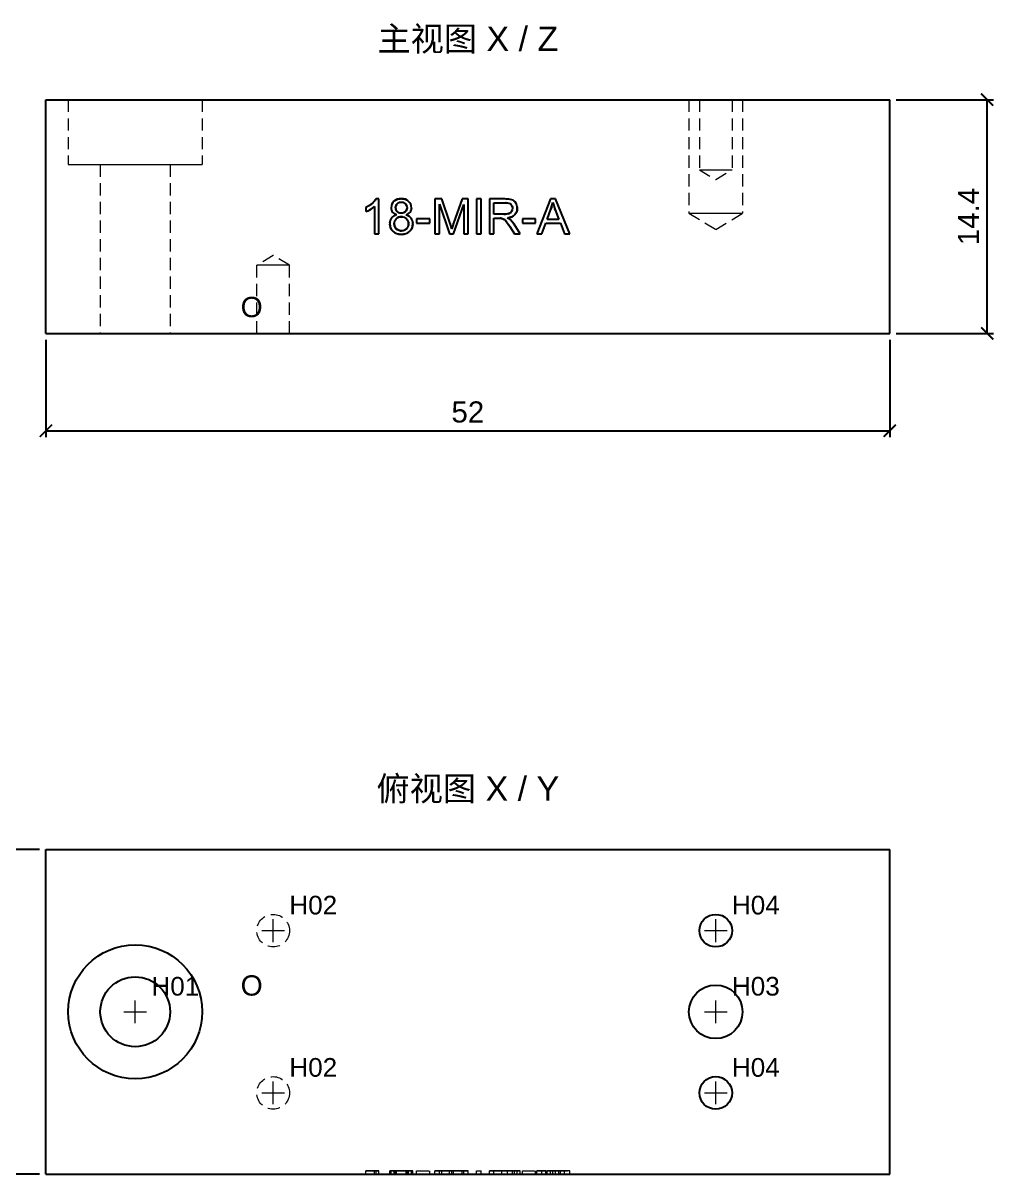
# Model space of a CAD drawing. Header units: millimetres. Extents: x 14 to 338, y 36 to 137.
# Drawn here: x 53.1 to 112.9, y 35.6 to 106.9 of the extents above; entities that cross this region are included whole.
import ezdxf
from ezdxf.enums import TextEntityAlignment as Align

# ---------------------------------------------------------------- set-up
doc = ezdxf.new("R2010")
doc.units = ezdxf.units.MM
doc.linetypes.add('WP_HIDDEN', pattern=[2.3, 1.5, -0.8])
for name, color, linetype, lineweight in [('ANNOTATIONS', 7, 'CONTINUOUS', 18), ('DIMENSIONS', 7, 'CONTINUOUS', 18), ('HIDDEN', 7, 'WP_HIDDEN', 13), ('VISIBLE', 7, 'CONTINUOUS', 25)]:
    doc.layers.add(name, color=color, linetype=linetype, lineweight=lineweight)
doc.styles.add('CJK', font='Arial Unicode.ttf')
doc.styles.add('OpenSansCondensed-Light', font='OpenSansCondensed-Light.ttf')
doc.dimstyles.new('EZDXF', dxfattribs={"dimtxt": 0.25, "dimasz": 0.175, "dimexe": 0.375, "dimexo": 0.125, "dimgap": 0.1, "dimtad": 1, "dimlfac": 100, "dimzin": 12, "dimdsep": 46, "dimtxsty": 'OpenSansCondensed-Light', "dimblk": 'ARCHTICK', "dimcen": 2.5, "dimazin": 3, "dimtfac": 0.5, "dimtmove": 2, "dimatfit": 3})

# ---------------------------------------------------------------- blocks, each defined once
blk = doc.blocks.new('_ARCHTICK')
at = {"color": 0, "linetype": 'BYBLOCK', "const_width": 0.15}
blk.add_lwpolyline([(-0.5, -0.5), (0.5, 0.5)], dxfattribs=at)

msp = doc.modelspace()

# ---------------------------------------------------------------- linework, layer by layer
at = {"layer": 'ANNOTATIONS'}
for p, q in [((68.5, 50.3), (68.5, 51.7)), ((95.77376, 50.3), (95.77376, 51.7)), ((67.8, 51), (69.2, 51)), ((95.07376, 51), (96.47376, 51)), ((60, 45.3), (60, 46.7)), ((95.77376, 45.3), (95.77376, 46.7)), ((59.3, 46), (60.7, 46)), ((95.07376, 46), (96.47376, 46)), ((68.5, 40.3), (68.5, 41.7)), ((95.77376, 40.3), (95.77376, 41.7)), ((67.8, 41), (69.2, 41)), ((95.07376, 41), (96.47376, 41))]:
    msp.add_line(p, q, dxfattribs=at)
at = {"layer": 'HIDDEN', "ltscale": 0.5}
for p, q in [((55.875, 102.2), (55.875, 98.2)), ((64.125, 102.2), (64.125, 98.2)), ((94.12376, 102.2), (94.12376, 95.2)), ((94.76876, 102.2), (94.76876, 97.88)), ((96.77876, 102.2), (96.77876, 97.88)), ((97.42376, 102.2), (97.42376, 95.2)), ((57.85, 98.2), (57.85, 87.8)), ((62.15, 98.2), (62.15, 87.8)), ((94.76876, 97.88), (95.77376, 97.27614)), ((95.77376, 97.27614), (96.77876, 97.88)), ((94.12376, 95.2), (95.77376, 94.20858)), ((95.77376, 94.20858), (97.42376, 95.2)), ((68.5, 92.60386), (67.495, 92)), ((69.505, 92), (68.5, 92.60386)), ((67.495, 87.8), (67.495, 92)), ((69.505, 87.8), (69.505, 92)), ((74.22331, 36), (74.22331, 36.2)), ((74.75237, 36), (74.75237, 36.2)), ((75.0169, 36.2), (74.75237, 36.2)), ((74.75237, 36), (75.0169, 36)), ((74.84643, 36), (74.84643, 36.2)), ((74.84643, 36.2), (75.0169, 36.2)), ((75.0169, 36), (74.84643, 36)), ((75.0169, 36), (75.0169, 36.2)), ((75.69145, 36), (75.69145, 36.2)), ((75.77816, 36), (75.77816, 36.2)), ((75.96333, 36), (75.96333, 36.2)), ((76.04856, 36), (76.04856, 36.2)), ((76.10147, 36), (76.10147, 36.2)), ((76.70548, 36), (76.70548, 36.2)), ((76.75104, 36), (76.75104, 36.2)), ((76.84068, 36), (76.84068, 36.2)), ((77.02291, 36), (77.02291, 36.2)), ((77.11109, 36), (77.11109, 36.2)), ((77.33888, 36), (77.33888, 36.2)), ((77.33888, 36.2), (78.15157, 36.2)), ((78.15157, 36), (77.33888, 36)), ((78.15157, 36), (78.15157, 36.2)), ((78.469, 36), (78.469, 36.2)), ((78.469, 36.2), (78.89813, 36.2)), ((78.74382, 36.2), (78.469, 36.2)), ((78.89813, 36), (78.469, 36)), ((78.469, 36), (78.74382, 36)), ((79.36693, 36.2), (78.74382, 36.2)), ((78.74382, 36), (78.74382, 36.2)), ((78.74382, 36), (79.36693, 36)), ((78.89813, 36), (78.89813, 36.2)), ((78.89813, 36.2), (79.40808, 36.2)), ((79.40808, 36), (78.89813, 36)), ((79.62411, 36.2), (79.36693, 36.2)), ((79.36693, 36), (79.36693, 36.2)), ((79.36693, 36), (79.62411, 36)), ((79.51096, 36), (79.51096, 36.2)), ((80.25017, 36.2), (79.62411, 36.2)), ((79.62411, 36), (79.62411, 36.2)), ((79.62411, 36), (80.25017, 36)), ((79.62558, 36.2), (80.14142, 36.2)), ((80.14142, 36), (79.62558, 36)), ((80.14142, 36), (80.14142, 36.2)), ((80.14142, 36.2), (80.52498, 36.2)), ((80.52498, 36), (80.14142, 36)), ((80.52498, 36.2), (80.25017, 36.2)), ((80.25017, 36), (80.25017, 36.2)), ((80.25017, 36), (80.52498, 36)), ((80.52498, 36), (80.52498, 36.2)), ((81.03347, 36), (81.03347, 36.2)), ((81.03347, 36.2), (81.31857, 36.2)), ((81.31857, 36), (81.03347, 36)), ((81.31857, 36), (81.31857, 36.2)), ((81.82558, 36), (81.82558, 36.2)), ((81.82558, 36.2), (82.78083, 36.2)), ((82.11069, 36.2), (81.82558, 36.2)), ((82.78083, 36), (81.82558, 36)), ((81.82558, 36), (82.11069, 36)), ((82.44135, 36.2), (82.11069, 36.2)), ((82.11069, 36), (82.11069, 36.2)), ((82.11069, 36.2), (82.72351, 36.2)), ((82.79259, 36.2), (82.11069, 36.2)), ((82.11069, 36), (82.44135, 36)), ((82.72351, 36), (82.11069, 36)), ((82.11069, 36), (82.79259, 36)), ((82.60007, 36), (82.60007, 36.2)), ((82.94102, 36), (82.94102, 36.2)), ((83.36573, 36.2), (83.08063, 36.2)), ((83.08063, 36), (83.36573, 36)), ((83.25404, 36), (83.25404, 36.2)), ((83.34957, 36.2), (83.72432, 36.2)), ((83.72432, 36), (83.34957, 36)), ((83.72432, 36.2), (83.36573, 36.2)), ((83.36573, 36), (83.36573, 36.2)), ((83.36573, 36), (83.72432, 36)), ((83.54796, 36), (83.54796, 36.2)), ((83.72432, 36), (83.72432, 36.2)), ((83.85805, 36), (83.85805, 36.2)), ((83.85805, 36.2), (84.67074, 36.2)), ((84.67074, 36), (83.85805, 36)), ((84.67074, 36), (84.67074, 36.2)), ((85.06313, 36.2), (84.76039, 36.2)), ((84.76039, 36), (84.76039, 36.2)), ((84.76039, 36.2), (85.58778, 36.2)), ((85.58778, 36), (84.76039, 36)), ((84.76039, 36), (85.06313, 36)), ((85.29973, 36.2), (85.06313, 36.2)), ((85.06313, 36), (85.06313, 36.2)), ((85.06313, 36), (85.29973, 36)), ((86.2006, 36.2), (85.29973, 36.2)), ((85.29973, 36), (85.29973, 36.2)), ((85.29973, 36), (86.2006, 36)), ((85.61864, 36.2), (85.38203, 36.2)), ((85.38203, 36.2), (86.11242, 36.2)), ((85.38203, 36), (85.38203, 36.2)), ((85.38203, 36), (85.61864, 36)), ((86.11242, 36), (85.38203, 36)), ((85.58778, 36), (85.58778, 36.2)), ((85.58778, 36.2), (85.89492, 36.2)), ((85.89492, 36), (85.58778, 36)), ((85.73474, 36), (85.73474, 36.2)), ((86.11242, 36.2), (85.88758, 36.2)), ((85.88758, 36), (86.11242, 36)), ((85.89492, 36), (85.89492, 36.2)), ((85.89492, 36.2), (86.77669, 36.2)), ((86.77669, 36), (85.89492, 36)), ((86.11242, 36), (86.11242, 36.2)), ((86.4519, 36.2), (86.2006, 36.2)), ((86.2006, 36), (86.2006, 36.2)), ((86.2006, 36), (86.4519, 36)), ((86.77669, 36.2), (86.4519, 36.2)), ((86.4519, 36), (86.4519, 36.2)), ((86.4519, 36), (86.77669, 36)), ((86.77669, 36), (86.77669, 36.2))]:
    msp.add_line(p, q, dxfattribs=at)
for points in [[(55.875, 102.2), (55.97842, 102.2), (56.2835, 102.2), (56.77495, 102.2), (57.4281, 102.2), (58.21023, 102.2), (59.0821, 102.2), (60, 102.2), (60.9179, 102.2), (61.78977, 102.2), (62.5719, 102.2), (63.22505, 102.2), (63.7165, 102.2), (64.02158, 102.2), (64.125, 102.2)], [(94.12376, 102.2), (94.16513, 102.2), (94.28716, 102.2), (94.48374, 102.2), (94.745, 102.2), (95.05785, 102.2), (95.4066, 102.2), (95.77376, 102.2), (96.14092, 102.2), (96.48967, 102.2), (96.80252, 102.2), (97.06378, 102.2), (97.26036, 102.2), (97.38239, 102.2), (97.42376, 102.2)], [(94.76876, 102.2), (94.79396, 102.2), (94.86829, 102.2), (94.98802, 102.2), (95.14715, 102.2), (95.33771, 102.2), (95.55013, 102.2), (95.77376, 102.2), (95.99739, 102.2), (96.20981, 102.2), (96.40037, 102.2), (96.5595, 102.2), (96.67923, 102.2), (96.75356, 102.2), (96.77876, 102.2)], [(55.875, 98.2), (55.97842, 98.2), (56.2835, 98.2), (56.77495, 98.2), (57.4281, 98.2), (58.21023, 98.2), (59.0821, 98.2), (60, 98.2), (60.9179, 98.2), (61.78977, 98.2), (62.5719, 98.2), (63.22505, 98.2), (63.7165, 98.2), (64.02158, 98.2), (64.125, 98.2)], [(57.85, 98.2), (57.9039, 98.2), (58.06292, 98.2), (58.31906, 98.2), (58.6595, 98.2), (59.06715, 98.2), (59.52158, 98.2), (60, 98.2), (60.47842, 98.2), (60.93285, 98.2), (61.3405, 98.2), (61.68094, 98.2), (61.93708, 98.2), (62.0961, 98.2), (62.15, 98.2)], [(94.76876, 97.88), (94.79396, 97.88), (94.86829, 97.88), (94.98802, 97.88), (95.14715, 97.88), (95.33771, 97.88), (95.55013, 97.88), (95.77376, 97.88), (95.99739, 97.88), (96.20981, 97.88), (96.40037, 97.88), (96.5595, 97.88), (96.67923, 97.88), (96.75356, 97.88), (96.77876, 97.88)], [(74.22331, 95.55919), (74.42137, 95.66815)], [(74.75237, 95.62238), (74.66983, 95.55209), (74.56958, 95.48181)], [(74.75493, 95.96043), (74.80084, 96.02216)], [(75.77816, 95.54449), (75.78872, 95.65737), (75.82041, 95.76089), (75.87322, 95.85504), (75.94716, 95.93981)], [(75.94716, 95.93981), (76.01016, 95.99127)], [(76.1485, 95.7855), (76.09824, 95.72496)], [(76.25863, 95.85721), (76.21185, 95.83424)], [(76.30538, 95.87191), (76.29702, 95.86981)], [(76.3998, 95.8825), (76.30538, 95.87191)], [(76.35636, 96.09914), (76.39686, 96.1)], [(76.39686, 96.1), (76.43737, 96.09913)], [(76.5056, 95.86846), (76.3998, 95.8825)], [(76.58775, 95.83255), (76.5329, 95.85944)], [(76.75104, 95.53861), (76.73601, 95.64413)], [(76.78828, 95.98786), (76.85097, 95.93614)], [(76.85097, 95.93614), (76.92619, 95.84975), (76.97993, 95.75446), (77.01217, 95.65025), (77.02291, 95.53714)], [(82.78083, 96.09118), (82.84302, 96.09047)], [(82.84615, 95.8518), (82.79259, 95.85311)], [(83.05328, 95.81), (82.96598, 95.83686), (82.86191, 95.85087)], [(83.09766, 96.06652), (83.21877, 96.03313)], [(83.19603, 95.69594), (83.14309, 95.75464)], [(83.22896, 95.63638), (83.21288, 95.66934)], [(83.21877, 96.03313), (83.3373, 95.96618)], [(83.25404, 95.50334), (83.24049, 95.60354)], [(83.34029, 95.96383), (83.35031, 95.95565)], [(83.49391, 95.76089), (83.52431, 95.67787), (83.54233, 95.59058)], [(85.73474, 95.86486), (85.67396, 95.61984)], [(85.75336, 95.80224), (85.74666, 95.82425)], [(85.86933, 95.46668), (85.75338, 95.80218)], [(74.37033, 95.3682), (74.22331, 95.30347)], [(74.42188, 95.39507), (74.38437, 95.37534)], [(75.75295, 94.83974), (75.798, 94.91182)], [(75.81206, 95.35967), (75.78663, 95.44737), (75.77816, 95.54449)], [(75.82887, 95.3236), (75.81389, 95.35528)], [(75.84447, 94.96517), (75.87038, 94.98906)], [(75.89548, 95.00917), (75.95915, 95.04988), (76.0308, 95.08261)], [(75.96366, 95.17439), (75.89607, 95.23087)], [(76.02891, 95.13619), (75.98601, 95.15992)], [(76.05132, 95.09001), (76.10147, 95.10508)], [(76.06115, 95.45114), (76.09725, 95.36598)], [(76.21543, 95.25169), (76.23533, 95.24134)], [(76.2855, 95.22224), (76.29926, 95.21851)], [(76.30361, 95.21745), (76.40274, 95.20648)], [(76.40274, 95.20648), (76.49279, 95.21586)], [(76.60723, 94.94268), (76.54356, 94.96874), (76.47468, 94.98466)], [(76.49899, 95.21729), (76.55693, 95.2368)], [(76.55946, 95.23793), (76.56386, 95.23997)], [(76.71356, 94.86553), (76.6472, 94.9194)], [(76.65331, 95.30274), (76.70305, 95.36424)], [(76.90786, 95.23212), (76.81943, 95.16067), (76.70548, 95.10508)], [(76.74258, 95.46022), (76.75104, 95.53861)], [(76.98843, 95.35567), (76.94429, 95.27629)], [(76.99521, 95.3729), (76.99003, 95.35955)], [(77.01, 95.42204), (77.00373, 95.39855)], [(77.02291, 95.53714), (77.02069, 95.48787)], [(82.48787, 94.89293), (82.44135, 94.89345)], [(82.51234, 94.89214), (82.50408, 94.89245)], [(82.53364, 94.89104), (82.52974, 94.89127)], [(82.55768, 94.88919), (82.55363, 94.88956)], [(82.56164, 94.8888), (82.55769, 94.88919)], [(82.60007, 94.88317), (82.57008, 94.88789)], [(82.62645, 94.87569), (82.60007, 94.88317)], [(82.69551, 94.84622), (82.64383, 94.86964)], [(82.81237, 95.14267), (82.98233, 95.16637)], [(83.02843, 94.93192), (82.94102, 94.91697)], [(83.02274, 94.87376), (83.05085, 94.85643)], [(83.06608, 95.19636), (83.12162, 95.22984)], [(83.3314, 95.05682), (83.21531, 94.99028)], [(83.23601, 95.39116), (83.25404, 95.50334)], [(94.12376, 95.2), (94.16513, 95.2), (94.28716, 95.2), (94.48374, 95.2), (94.745, 95.2), (95.05785, 95.2), (95.4066, 95.2), (95.77376, 95.2), (96.14092, 95.2), (96.48967, 95.2), (96.80252, 95.2), (97.06378, 95.2), (97.26036, 95.2), (97.38239, 95.2), (97.42376, 95.2)], [(75.69145, 94.55985), (75.69308, 94.61079)], [(75.69249, 94.51927), (75.69145, 94.55985)], [(75.69457, 94.62978), (75.71145, 94.72912)], [(75.71145, 94.72915), (75.74167, 94.81621)], [(76.08604, 94.867), (76.04295, 94.81665), (76.00914, 94.76163), (75.98462, 94.70194), (75.96938, 94.63758)], [(75.97901, 94.43814), (76.01697, 94.33941)], [(76.01697, 94.33941), (76.05553, 94.27801)], [(76.17642, 94.17555), (76.21939, 94.15465)], [(76.76539, 94.80445), (76.71356, 94.86553)], [(76.76874, 94.3009), (76.81092, 94.38077), (76.83478, 94.47046)], [(76.83479, 94.62877), (76.81572, 94.70588), (76.78347, 94.77614)], [(77.04491, 94.8363), (77.0614, 94.80254)], [(77.06463, 94.79515), (77.09207, 94.71352), (77.10746, 94.6254)], [(77.11, 94.59295), (77.11109, 94.55251)], [(77.11109, 94.55251), (77.11001, 94.51192)], [(79.42069, 94.52759), (79.44736, 94.44634)], [(79.49768, 94.28967), (79.51096, 94.24683)], [(79.52431, 94.28897), (79.55119, 94.37145)], [(79.57758, 94.45063), (79.61258, 94.55408)], [(82.79004, 94.77733), (82.77635, 94.79002)], [(82.81874, 94.74805), (82.79465, 94.77285)], [(83.03055, 94.46176), (82.91944, 94.6228)], [(83.06537, 94.84675), (83.06538, 94.84674)], [(83.0689, 94.84431), (83.0689, 94.84431)], [(83.07236, 94.84187), (83.11296, 94.80969)], [(83.11296, 94.80969), (83.24598, 94.66673)], [(83.24599, 94.66673), (83.25385, 94.65689)], [(75.88691, 94.08884), (75.83222, 94.14815)], [(76.13572, 93.93939), (76.00221, 94.00018), (75.88691, 94.08884)], [(76.24425, 94.1449), (76.31384, 94.12588)], [(76.40421, 94.1175), (76.52141, 94.13061)], [(76.91563, 94.08811), (76.8003, 93.99977), (76.66674, 93.93921)], [(76.97043, 94.1472), (76.91563, 94.08811)], [(69.505, 92), (69.4798, 92), (69.40547, 92), (69.28574, 92), (69.12661, 92), (68.93605, 92), (68.72363, 92), (68.5, 92), (68.27637, 92), (68.06395, 92), (67.87339, 92), (67.71426, 92), (67.59453, 92), (67.5202, 92), (67.495, 92)], [(57.85, 87.8), (57.9039, 87.8), (58.06292, 87.8), (58.31906, 87.8), (58.6595, 87.8), (59.06715, 87.8), (59.52158, 87.8), (60, 87.8), (60.47842, 87.8), (60.93285, 87.8), (61.3405, 87.8), (61.68094, 87.8), (61.93708, 87.8), (62.0961, 87.8), (62.15, 87.8)], [(69.505, 87.8), (69.4798, 87.8), (69.40547, 87.8), (69.28574, 87.8), (69.12661, 87.8), (68.93605, 87.8), (68.72363, 87.8), (68.5, 87.8), (68.27637, 87.8), (68.06395, 87.8), (67.87339, 87.8), (67.71426, 87.8), (67.59453, 87.8), (67.5202, 87.8), (67.495, 87.8)], [(74.5018, 36.2), (74.35466, 36.2), (74.22331, 36.2)], [(74.22331, 36.2), (74.43126, 36.2), (74.61129, 36.2)], [(74.61129, 36), (74.43042, 36), (74.22331, 36)], [(74.22331, 36), (74.35561, 36), (74.5018, 36)], [(74.75237, 36.2), (74.64197, 36.2), (74.5018, 36.2)], [(74.5018, 36), (74.64111, 36), (74.75237, 36)], [(74.61129, 36.2), (74.68826, 36.2), (74.75311, 36.2), (74.80583, 36.2), (74.84643, 36.2)], [(74.84643, 36), (74.80509, 36), (74.7518, 36), (74.68702, 36), (74.61129, 36)], [(75.88691, 36.2), (75.80139, 36.2), (75.74031, 36.2), (75.70367, 36.2), (75.69145, 36.2)], [(75.69145, 36.2), (75.69811, 36.2), (75.71809, 36.2), (75.75138, 36.2), (75.798, 36.2)], [(75.798, 36), (75.75112, 36), (75.71779, 36), (75.69798, 36), (75.69145, 36)], [(75.69145, 36), (75.70347, 36), (75.74009, 36), (75.80149, 36), (75.88691, 36)], [(75.77816, 36.2), (75.78872, 36.2), (75.82041, 36.2), (75.87322, 36.2), (75.94716, 36.2)], [(75.85752, 36.2), (75.798, 36.2), (75.77816, 36.2)], [(75.94716, 36), (75.87341, 36), (75.82037, 36), (75.78863, 36), (75.77816, 36)], [(75.77816, 36), (75.7979, 36), (75.85752, 36)], [(75.798, 36.2), (75.85692, 36.2), (75.92714, 36.2), (76.00865, 36.2), (76.10147, 36.2)], [(76.10147, 36), (76.00938, 36), (75.9278, 36), (75.85723, 36), (75.798, 36)], [(76.10147, 36.2), (76.0245, 36.2), (75.95818, 36.2), (75.90252, 36.2), (75.85752, 36.2)], [(75.85752, 36), (75.90288, 36), (75.95885, 36), (76.10147, 36)], [(76.40127, 36.2), (76.24953, 36.2), (76.11323, 36.2), (75.99235, 36.2), (75.88691, 36.2)], [(75.88691, 36), (75.99361, 36), (76.11595, 36), (76.25246, 36), (76.40127, 36)], [(75.94716, 36.2), (76.03864, 36.2), (76.14409, 36.2), (76.26349, 36.2), (76.39686, 36.2)], [(76.39686, 36), (76.26582, 36), (76.14632, 36), (76.03974, 36), (75.94716, 36)], [(75.96333, 36.2), (75.97674, 36.2), (76.01697, 36.2)], [(76.08604, 36.2), (76.03235, 36.2), (75.994, 36.2), (75.971, 36.2), (75.96333, 36.2)], [(76.01697, 36), (75.97675, 36), (75.96333, 36)], [(75.96333, 36), (75.97092, 36), (75.9939, 36), (76.03233, 36), (76.08604, 36)], [(76.01697, 36.2), (76.08365, 36.2), (76.17642, 36.2)], [(76.17642, 36), (76.08367, 36), (76.01697, 36)], [(76.04856, 36.2), (76.05472, 36.2), (76.07318, 36.2), (76.10395, 36.2), (76.14703, 36.2)], [(76.1485, 36.2), (76.10478, 36.2), (76.07355, 36.2), (76.05481, 36.2), (76.04856, 36.2)], [(76.14703, 36), (76.1039, 36), (76.07308, 36), (76.05466, 36), (76.04856, 36)], [(76.04856, 36), (76.0548, 36), (76.07357, 36), (76.10486, 36), (76.1485, 36)], [(76.39539, 36.2), (76.22473, 36.2), (76.08604, 36.2)], [(76.08604, 36), (76.22505, 36), (76.39539, 36)], [(76.14703, 36.2), (76.26019, 36.2), (76.40274, 36.2)], [(76.40274, 36), (76.26052, 36), (76.14703, 36)], [(76.3998, 36.2), (76.26129, 36.2), (76.1485, 36.2)], [(76.1485, 36), (76.26149, 36), (76.3998, 36)], [(76.17642, 36.2), (76.40421, 36.2)], [(76.40421, 36), (76.17642, 36)], [(76.71356, 36.2), (76.57046, 36.2), (76.39539, 36.2)], [(76.39539, 36), (76.57012, 36), (76.71356, 36)], [(76.39686, 36.2), (76.53105, 36.2), (76.65147, 36.2), (76.75811, 36.2), (76.85097, 36.2)], [(76.85097, 36), (76.7571, 36), (76.64935, 36), (76.52881, 36), (76.39686, 36)], [(76.65037, 36.2), (76.53739, 36.2), (76.3998, 36.2)], [(76.3998, 36), (76.53725, 36), (76.65037, 36)], [(76.91563, 36.2), (76.81019, 36.2), (76.68931, 36.2), (76.55301, 36.2), (76.40127, 36.2)], [(76.40127, 36), (76.55005, 36), (76.68656, 36), (76.80891, 36), (76.91563, 36)], [(76.40274, 36.2), (76.5418, 36.2), (76.65331, 36.2)], [(76.65331, 36), (76.54154, 36), (76.40274, 36)], [(76.40421, 36.2), (76.57725, 36.2), (76.71723, 36.2)], [(76.71723, 36), (76.57685, 36), (76.40421, 36)], [(76.75104, 36.2), (76.74474, 36.2), (76.72587, 36.2), (76.69441, 36.2), (76.65037, 36.2)], [(76.65037, 36), (76.69439, 36), (76.7259, 36), (76.74477, 36), (76.75104, 36)], [(76.65331, 36.2), (76.69606, 36.2), (76.7266, 36.2), (76.74493, 36.2), (76.75104, 36.2)], [(76.75104, 36), (76.74495, 36), (76.72662, 36), (76.69603, 36), (76.65331, 36)], [(76.94429, 36.2), (76.89988, 36.2), (76.84527, 36.2), (76.78047, 36.2), (76.70548, 36.2)], [(76.70548, 36.2), (76.79875, 36.2), (76.88018, 36.2), (76.94975, 36.2), (77.00748, 36.2)], [(77.00748, 36), (76.94935, 36), (76.87938, 36), (76.79792, 36), (76.70548, 36)], [(76.70548, 36), (76.84468, 36), (76.89956, 36), (76.94429, 36)], [(76.84068, 36.2), (76.83274, 36.2), (76.8089, 36.2), (76.76918, 36.2), (76.71356, 36.2)], [(76.71356, 36), (76.76922, 36), (76.80904, 36), (76.83282, 36), (76.84068, 36)], [(76.71723, 36.2), (76.77124, 36.2), (76.80982, 36.2), (76.83297, 36.2), (76.84068, 36.2)], [(76.84068, 36), (76.83305, 36), (76.80996, 36), (76.7713, 36), (76.71723, 36)], [(76.85097, 36.2), (76.92619, 36.2), (76.97993, 36.2), (77.01217, 36.2), (77.02291, 36.2)], [(77.02291, 36), (77.01223, 36), (76.97989, 36), (76.92592, 36), (76.85097, 36)], [(77.11109, 36.2), (77.09887, 36.2), (77.06222, 36.2), (77.00114, 36.2), (76.91563, 36.2)], [(76.91563, 36), (77.00093, 36), (77.06233, 36), (77.09902, 36), (77.11109, 36)], [(77.02291, 36.2), (77.00326, 36.2), (76.94429, 36.2)], [(76.94429, 36), (77.00333, 36), (77.02291, 36)], [(77.00748, 36.2), (77.05281, 36.2), (77.08519, 36.2), (77.10461, 36.2), (77.11109, 36.2)], [(77.11109, 36), (77.1047, 36), (77.08538, 36), (77.05297, 36), (77.00748, 36)], [(79.40808, 36.2), (79.46907, 36.2), (79.51096, 36.2)], [(79.51096, 36), (79.46819, 36), (79.40808, 36)], [(79.51096, 36.2), (79.55798, 36.2), (79.62558, 36.2)], [(79.62558, 36), (79.55907, 36), (79.51096, 36)], [(82.60007, 36.2), (82.53614, 36.2), (82.44135, 36.2)], [(82.44135, 36), (82.53576, 36), (82.60007, 36)], [(82.73013, 36.2), (82.60007, 36.2)], [(82.60007, 36), (82.73013, 36)], [(82.72351, 36.2), (82.81592, 36.2), (82.89766, 36.2), (82.96875, 36.2), (83.02919, 36.2)], [(83.02919, 36), (82.96771, 36), (82.89596, 36), (82.72351, 36)], [(82.87488, 36.2), (82.73013, 36.2)], [(82.73013, 36), (82.87488, 36)], [(82.78083, 36.2), (82.91622, 36.2), (83.03434, 36.2), (83.13519, 36.2), (83.21877, 36.2)], [(83.21877, 36), (83.13201, 36), (83.02911, 36), (82.91154, 36), (82.78083, 36)], [(83.14309, 36.2), (83.07957, 36.2), (82.99998, 36.2), (82.90432, 36.2), (82.79259, 36.2)], [(82.79259, 36), (82.90167, 36), (82.99725, 36), (83.07808, 36), (83.14309, 36)], [(83.08063, 36.2), (82.96673, 36.2), (82.87488, 36.2)], [(82.87488, 36), (82.96838, 36), (83.08063, 36)], [(83.39953, 36.2), (83.31521, 36.2), (83.21069, 36.2), (83.08596, 36.2), (82.94102, 36.2)], [(82.94102, 36.2), (83.04058, 36.2), (83.11296, 36.2)], [(83.11296, 36), (83.04019, 36), (82.94102, 36)], [(82.94102, 36), (83.08145, 36), (83.20601, 36), (83.31264, 36), (83.39953, 36)], [(83.02919, 36.2), (83.12619, 36.2), (83.19673, 36.2)], [(83.19673, 36), (83.12608, 36), (83.02919, 36)], [(83.11296, 36.2), (83.34957, 36.2)], [(83.34957, 36), (83.11296, 36)], [(83.25404, 36.2), (83.24711, 36.2), (83.2263, 36.2), (83.19163, 36.2), (83.14309, 36.2)], [(83.14309, 36), (83.19159, 36), (83.22634, 36), (83.24714, 36), (83.25404, 36)], [(83.19673, 36.2), (83.23971, 36.2), (83.25404, 36.2)], [(83.25404, 36), (83.23971, 36), (83.19673, 36)], [(83.21877, 36.2), (83.35361, 36.2), (83.45832, 36.2)], [(83.45832, 36), (83.35381, 36), (83.21877, 36)], [(83.54796, 36.2), (83.53869, 36.2), (83.51086, 36.2), (83.46447, 36.2), (83.39953, 36.2)], [(83.39953, 36), (83.46451, 36), (83.51104, 36), (83.53881, 36), (83.54796, 36)], [(83.45832, 36.2), (83.49754, 36.2), (83.52555, 36.2), (83.54236, 36.2), (83.54796, 36.2)], [(83.54796, 36), (83.54239, 36), (83.52559, 36), (83.49755, 36), (83.45832, 36)], [(85.73474, 36.2), (85.68514, 36.2), (85.61864, 36.2)], [(85.61864, 36), (85.68507, 36), (85.73474, 36)], [(85.88758, 36.2), (85.79793, 36.2), (85.73474, 36.2)], [(85.73474, 36), (85.79954, 36), (85.88758, 36)]]:
    msp.add_lwpolyline(points, dxfattribs=at)
for centre in [(68.5, 51), (68.5, 41)]:
    msp.add_circle(centre, 1.005, dxfattribs=at)
at = {"layer": 'VISIBLE'}
for p, q in [((54.5, 87.8), (54.5, 102.2)), ((54.5, 102.2), (106.5, 102.2)), ((106.5, 87.8), (106.5, 102.2)), ((74.75237, 95.62238), (74.75237, 93.93674)), ((75.0169, 96.1), (74.84643, 96.1)), ((75.0169, 93.93674), (75.0169, 96.1)), ((78.89813, 96.09118), (78.469, 96.09118)), ((78.469, 96.09118), (78.469, 93.93674)), ((78.74382, 93.93674), (78.74382, 95.77081)), ((78.74382, 95.77081), (79.36693, 93.93674)), ((79.40808, 94.56573), (78.89813, 96.09118)), ((79.62411, 93.93674), (80.25017, 95.73995)), ((80.14142, 96.09118), (79.62558, 94.59218)), ((80.52498, 96.09118), (80.14142, 96.09118)), ((80.25017, 95.73995), (80.25017, 93.93674)), ((80.52498, 93.93674), (80.52498, 96.09118)), ((81.31857, 96.09118), (81.03347, 96.09118)), ((81.03347, 96.09118), (81.03347, 93.93674)), ((81.31857, 93.93674), (81.31857, 96.09118)), ((82.78083, 96.09118), (81.82558, 96.09118)), ((81.82558, 96.09118), (81.82558, 93.93674)), ((82.11069, 95.14035), (82.11069, 95.85311)), ((82.11069, 95.85311), (82.79259, 95.85311)), ((85.58778, 96.09118), (84.76039, 93.93674)), ((85.89492, 96.09118), (85.58778, 96.09118)), ((86.77669, 93.93674), (85.89492, 96.09118)), ((74.22331, 95.55919), (74.22331, 95.30347)), ((82.72351, 95.14035), (82.11069, 95.14035)), ((82.11069, 93.93674), (82.11069, 94.89345)), ((82.11069, 94.89345), (82.44135, 94.89345)), ((85.38203, 94.82144), (85.61864, 95.45337)), ((85.88758, 95.4181), (86.11242, 94.82144)), ((78.15157, 94.84937), (77.33888, 94.84937)), ((77.33888, 94.84937), (77.33888, 94.58337)), ((77.33888, 94.58337), (78.15157, 94.58337)), ((78.15157, 94.58337), (78.15157, 94.84937)), ((83.08063, 94.38497), (83.36573, 93.93674)), ((83.72432, 93.93674), (83.34957, 94.52311)), ((84.67074, 94.84937), (83.85805, 94.84937)), ((83.85805, 94.84937), (83.85805, 94.58337)), ((83.85805, 94.58337), (84.67074, 94.58337)), ((84.67074, 94.58337), (84.67074, 94.84937)), ((85.06313, 93.93674), (85.29973, 94.58925)), ((85.29973, 94.58925), (86.2006, 94.58925)), ((86.11242, 94.82144), (85.38203, 94.82144)), ((86.2006, 94.58925), (86.4519, 93.93674)), ((74.75237, 93.93674), (75.0169, 93.93674)), ((78.469, 93.93674), (78.74382, 93.93674)), ((79.36693, 93.93674), (79.62411, 93.93674)), ((80.25017, 93.93674), (80.52498, 93.93674)), ((81.03347, 93.93674), (81.31857, 93.93674)), ((81.82558, 93.93674), (82.11069, 93.93674)), ((83.36573, 93.93674), (83.72432, 93.93674)), ((84.76039, 93.93674), (85.06313, 93.93674)), ((86.4519, 93.93674), (86.77669, 93.93674)), ((54.5, 87.8), (106.5, 87.8)), ((54.5, 36), (54.5, 56)), ((54.5, 56), (106.5, 56)), ((106.5, 36), (106.5, 56)), ((54.5, 36), (106.5, 36))]:
    msp.add_line(p, q, dxfattribs=at)
for points in [[(74.61129, 95.81196), (74.43042, 95.674), (74.22331, 95.55919)], [(74.42137, 95.66815), (74.61129, 95.81196)], [(74.5018, 95.44015), (74.64111, 95.53064), (74.75237, 95.62238)], [(74.84643, 96.1), (74.7518, 95.95658), (74.61129, 95.81196)], [(74.61129, 95.81196), (74.75493, 95.96043)], [(74.80084, 96.02216), (74.84643, 96.1)], [(75.94716, 95.93981), (75.87341, 95.8553), (75.82037, 95.7608), (75.78863, 95.65691), (75.77816, 95.54449)], [(76.39686, 96.1), (76.26582, 96.09035), (76.14632, 96.06074), (76.03974, 96.01056), (75.94716, 95.93981)], [(76.01016, 95.99127), (76.08491, 96.03516), (76.16753, 96.06777), (76.25801, 96.0891), (76.35636, 96.09914)], [(76.04856, 95.55331), (76.0548, 95.61849), (76.07357, 95.67902), (76.10486, 95.73473), (76.1485, 95.7855)], [(76.09824, 95.72496), (76.06098, 95.64388), (76.04856, 95.55331)], [(76.1485, 95.7855), (76.20174, 95.82798), (76.26149, 95.85833), (76.3276, 95.87648), (76.3998, 95.8825)], [(76.21185, 95.83424), (76.1485, 95.7855)], [(76.29702, 95.86981), (76.25863, 95.85721)], [(76.30538, 95.87191), (76.30538, 95.87191)], [(76.85097, 95.93614), (76.7571, 96.00845), (76.64935, 96.0598), (76.52881, 96.09012), (76.39686, 96.1)], [(76.3998, 95.8825), (76.47146, 95.87634), (76.53725, 95.85776), (76.59694, 95.82671), (76.65037, 95.7833)], [(76.43737, 96.09913), (76.53686, 96.0888), (76.62851, 96.06681), (76.71232, 96.03316), (76.78828, 95.98786)], [(76.5329, 95.85944), (76.5056, 95.86846)], [(76.65037, 95.7833), (76.58775, 95.83255)], [(76.73601, 95.64413), (76.70266, 95.71807), (76.65037, 95.7833)], [(76.65037, 95.7833), (76.69439, 95.73084), (76.7259, 95.67246), (76.74477, 95.60831), (76.75104, 95.53861)], [(77.02291, 95.53714), (77.01223, 95.64994), (76.97989, 95.75455), (76.92592, 95.85014), (76.85097, 95.93614)], [(83.21877, 96.03313), (83.13201, 96.05927), (83.02911, 96.07735), (82.78083, 96.09118)], [(82.79259, 95.85311), (82.90167, 95.84726), (82.99725, 95.82925), (83.07808, 95.79848), (83.14309, 95.75464)], [(82.84302, 96.09047), (82.98044, 96.08274), (83.09766, 96.06652)], [(82.86191, 95.85087), (82.84615, 95.8518)], [(83.14309, 95.75464), (83.05328, 95.81)], [(83.14309, 95.75464), (83.19159, 95.70206), (83.22634, 95.64251), (83.24714, 95.57617), (83.25404, 95.50334)], [(83.21288, 95.66934), (83.19603, 95.69594)], [(83.45832, 95.82812), (83.40993, 95.8958), (83.35381, 95.95268), (83.29004, 95.9985), (83.21877, 96.03313)], [(83.24049, 95.60354), (83.22896, 95.63638)], [(83.3373, 95.96618), (83.34029, 95.96383)], [(83.35031, 95.95565), (83.40829, 95.89775), (83.45832, 95.82812)], [(83.54796, 95.50334), (83.54239, 95.59012), (83.52559, 95.6733), (83.49755, 95.75269), (83.45832, 95.82812)], [(83.45832, 95.82812), (83.49391, 95.76089)], [(83.54233, 95.59058), (83.54796, 95.50334)], [(85.61864, 95.45337), (85.68507, 95.65815), (85.73474, 95.86486)], [(85.67396, 95.61984), (85.61864, 95.45337)], [(85.74666, 95.82425), (85.73474, 95.86486)], [(85.73474, 95.86486), (85.88758, 95.4181)], [(85.75338, 95.80218), (85.75336, 95.80224)], [(74.22331, 95.30347), (74.35561, 95.36089), (74.5018, 95.44015)], [(74.38437, 95.37534), (74.37033, 95.3682)], [(74.5018, 95.44015), (74.42188, 95.39507)], [(74.56958, 95.48181), (74.5018, 95.44015)], [(75.798, 94.91182), (75.75112, 94.83612), (75.71779, 94.75194), (75.69798, 94.65969), (75.69145, 94.55985)], [(75.77816, 95.54449), (75.78307, 95.4697), (75.7979, 95.40007), (75.82271, 95.3358), (75.85752, 95.27702)], [(76.10147, 95.10508), (76.00938, 95.07402), (75.9278, 95.03147), (75.85723, 94.97737), (75.798, 94.91182)], [(75.798, 94.91182), (75.84447, 94.96517)], [(75.81389, 95.35528), (75.81206, 95.35967)], [(75.85752, 95.27702), (75.82887, 95.3236)], [(75.85752, 95.27702), (75.90288, 95.22404), (75.95885, 95.17772), (76.02516, 95.13808), (76.10147, 95.10508)], [(75.89607, 95.23087), (75.85752, 95.27702)], [(75.87038, 94.98906), (75.89548, 95.00917)], [(75.98601, 95.15992), (75.96366, 95.17439)], [(76.10147, 95.10508), (76.02891, 95.13619)], [(76.0308, 95.08261), (76.05132, 95.09001)], [(76.04856, 95.55331), (76.06115, 95.45114)], [(76.14703, 95.30347), (76.1039, 95.35554), (76.07308, 95.41468), (76.05466, 95.48069), (76.04856, 95.55331)], [(76.39539, 94.99045), (76.30607, 94.98273), (76.22473, 94.95959), (76.15139, 94.92101), (76.08604, 94.867)], [(76.08604, 94.867), (76.15145, 94.92105), (76.22505, 94.95971), (76.30651, 94.98281), (76.39539, 94.99045)], [(76.09725, 95.36598), (76.14703, 95.30347)], [(76.14703, 95.30347), (76.21543, 95.25169)], [(76.40274, 95.20648), (76.32817, 95.21248), (76.26052, 95.2306), (76.20007, 95.26095), (76.14703, 95.30347)], [(76.23533, 95.24134), (76.2855, 95.22224)], [(76.29926, 95.21851), (76.30361, 95.21745)], [(76.47468, 94.98466), (76.39539, 94.99045)], [(76.39539, 94.99045), (76.48645, 94.98272), (76.57012, 94.95935), (76.64594, 94.92023), (76.71356, 94.86553)], [(76.65331, 95.30274), (76.6009, 95.26056), (76.54154, 95.23044), (76.4754, 95.21244), (76.40274, 95.20648)], [(76.49279, 95.21586), (76.49899, 95.21729)], [(76.55693, 95.2368), (76.55946, 95.23793)], [(76.56386, 95.23997), (76.65331, 95.30274)], [(76.6472, 94.9194), (76.60723, 94.94268)], [(76.75104, 95.53861), (76.74495, 95.47163), (76.72662, 95.40987), (76.69603, 95.35353), (76.65331, 95.30274)], [(76.70305, 95.36424), (76.74258, 95.46022)], [(76.70548, 95.10508), (76.77988, 95.13807), (76.84468, 95.17758), (76.89956, 95.22366), (76.94429, 95.27629)], [(77.00748, 94.89639), (76.94935, 94.96383), (76.87938, 95.02113), (76.79792, 95.06819), (76.70548, 95.10508)], [(76.70548, 95.10508), (76.79875, 95.06779), (76.88018, 95.02057), (76.94975, 94.96344), (77.00748, 94.89639)], [(76.94429, 95.27629), (76.90786, 95.23212)], [(76.94429, 95.27629), (76.97874, 95.33431), (77.00333, 95.39722), (77.01803, 95.46488), (77.02291, 95.53714)], [(76.99003, 95.35955), (76.98843, 95.35567)], [(77.00373, 95.39855), (76.99521, 95.3729)], [(77.11109, 94.55251), (77.1047, 94.64829), (77.08538, 94.73777), (77.05297, 94.82057), (77.00748, 94.89639)], [(77.00748, 94.89639), (77.04491, 94.8363)], [(77.02069, 95.48787), (77.01, 95.42204)], [(82.44135, 94.89345), (82.60007, 94.88317)], [(82.50408, 94.89245), (82.48787, 94.89293)], [(82.52974, 94.89127), (82.51234, 94.89214)], [(82.55363, 94.88956), (82.53364, 94.89104)], [(82.55769, 94.88919), (82.55768, 94.88919)], [(82.57008, 94.88789), (82.56164, 94.8888)], [(82.60007, 94.88317), (82.66568, 94.86074), (82.73013, 94.82585)], [(82.64383, 94.86964), (82.62645, 94.87569)], [(83.02919, 95.18076), (82.89596, 95.15023), (82.72351, 95.14035)], [(82.72351, 95.14035), (82.81237, 95.14267)], [(82.94102, 94.91697), (83.08145, 94.94426), (83.20601, 94.98622), (83.31264, 95.04363), (83.39953, 95.11683)], [(83.11296, 94.80969), (83.04019, 94.8632), (82.94102, 94.91697)], [(82.94102, 94.91697), (83.02274, 94.87376)], [(82.98233, 95.16637), (83.02919, 95.18076)], [(83.21531, 94.99028), (83.12721, 94.95731), (83.02843, 94.93192)], [(83.19673, 95.31009), (83.12608, 95.23322), (83.02919, 95.18076)], [(83.02919, 95.18076), (83.06608, 95.19636)], [(83.12162, 95.22984), (83.19673, 95.31009)], [(83.25404, 95.50334), (83.23971, 95.40284), (83.19673, 95.31009)], [(83.19673, 95.31009), (83.23601, 95.39116)], [(83.39953, 95.11683), (83.3314, 95.05682)], [(83.39953, 95.11683), (83.46451, 95.20003), (83.51104, 95.29256), (83.53881, 95.3939), (83.54796, 95.50334)], [(83.54796, 95.50334), (83.53869, 95.39321), (83.51086, 95.29208), (83.46447, 95.19996), (83.39953, 95.11683)], [(85.88758, 95.4181), (85.86933, 95.46668)], [(75.69145, 94.55985), (75.70347, 94.42563), (75.74009, 94.30155), (75.80149, 94.18897), (75.88691, 94.08884)], [(75.83222, 94.14815), (75.77522, 94.2304), (75.73294, 94.31967), (75.70536, 94.41596), (75.69249, 94.51927)], [(75.69308, 94.61079), (75.69457, 94.62978)], [(75.71145, 94.72912), (75.71145, 94.72915)], [(75.74167, 94.81621), (75.75295, 94.83974)], [(75.96333, 94.55838), (75.97092, 94.64671), (75.9939, 94.72785), (76.03233, 94.80138), (76.08604, 94.867)], [(75.96938, 94.63758), (75.96333, 94.55838)], [(75.96333, 94.55838), (75.97901, 94.43814)], [(76.01697, 94.33941), (75.97675, 94.44699), (75.96333, 94.55838)], [(76.17642, 94.17555), (76.08367, 94.24552), (76.01697, 94.33941)], [(76.05553, 94.27801), (76.1098, 94.22113), (76.17642, 94.17555)], [(76.40421, 94.1175), (76.28629, 94.13201), (76.17642, 94.17555)], [(76.71723, 94.23948), (76.65126, 94.18603), (76.57685, 94.14784), (76.49434, 94.12503), (76.40421, 94.1175)], [(76.52141, 94.13061), (76.62679, 94.17127), (76.71723, 94.23948)], [(76.71356, 94.86553), (76.76922, 94.79888), (76.80904, 94.72375), (76.83282, 94.64048), (76.84068, 94.54957)], [(76.84068, 94.54957), (76.83305, 94.46013), (76.80996, 94.37835), (76.7713, 94.30469), (76.71723, 94.23948)], [(76.71723, 94.23948), (76.76874, 94.3009)], [(76.78347, 94.77614), (76.76539, 94.80445)], [(76.83478, 94.47046), (76.84068, 94.54957)], [(76.84068, 94.54957), (76.83479, 94.62877)], [(76.91563, 94.08811), (77.00093, 94.18737), (77.06233, 94.29851), (77.09902, 94.42065), (77.11109, 94.55251)], [(77.11001, 94.51192), (77.09707, 94.41084), (77.06949, 94.31636), (77.02728, 94.22848), (76.97043, 94.1472)], [(77.0614, 94.80254), (77.06463, 94.79515)], [(77.10746, 94.6254), (77.11, 94.59295)], [(79.51096, 94.24683), (79.40808, 94.56573)], [(79.40808, 94.56573), (79.42069, 94.52759)], [(79.44736, 94.44634), (79.49768, 94.28967)], [(79.62558, 94.59218), (79.51096, 94.24683)], [(79.51096, 94.24683), (79.52431, 94.28897)], [(79.55119, 94.37145), (79.57758, 94.45063)], [(79.61258, 94.55408), (79.62558, 94.59218)], [(82.73013, 94.82585), (82.69551, 94.84622)], [(82.73013, 94.82585), (82.79867, 94.76888), (82.87488, 94.68183)], [(82.77635, 94.79002), (82.73013, 94.82585)], [(82.79465, 94.77285), (82.79004, 94.77733)], [(82.87488, 94.68183), (82.81874, 94.74805)], [(82.87488, 94.68183), (83.08063, 94.38497)], [(82.91944, 94.6228), (82.87488, 94.68183)], [(83.08063, 94.38497), (83.03055, 94.46176)], [(83.05085, 94.85643), (83.06537, 94.84675)], [(83.06538, 94.84674), (83.0689, 94.84431)], [(83.0689, 94.84431), (83.07236, 94.84187)], [(83.34957, 94.52311), (83.23526, 94.67989), (83.11296, 94.80969)], [(83.24598, 94.66673), (83.24599, 94.66673)], [(83.25385, 94.65689), (83.34957, 94.52311)], [(75.88691, 94.08884), (75.99361, 94.00544), (76.11595, 93.94622), (76.25246, 93.91133), (76.40127, 93.9)], [(76.40127, 93.9), (76.26206, 93.90985), (76.13572, 93.93939)], [(76.21939, 94.15465), (76.24425, 94.1449)], [(76.31384, 94.12588), (76.40421, 94.1175)], [(76.40127, 93.9), (76.55005, 93.91128), (76.68656, 93.94603), (76.80891, 94.00502), (76.91563, 94.08811)], [(76.66674, 93.93921), (76.54044, 93.9098), (76.40127, 93.9)]]:
    msp.add_lwpolyline(points, dxfattribs=at)
for centre, radius in [((95.77376, 51), 1.005), ((60, 46), 4.125), ((60, 46), 2.15), ((95.77376, 46), 1.65), ((95.77376, 41), 1.005)]:
    msp.add_circle(centre, radius, dxfattribs=at)

# ---------------------------------------------------------------- texts
at = {"layer": 'ANNOTATIONS', "style": 'CJK'}
for s, p in [('主视图 X / Z', (80.5, 105.2)), ('俯视图 X / Y', (80.5, 59))]:
    msp.add_text(s, height=1.5, dxfattribs=at).set_placement(p, align=Align.CENTER)
for s, height, p in [('O', 1.25, (66.5, 88.8)), ('H02', 1.15, (69.5, 52)), ('H04', 1.15, (96.77376, 52)), ('H01', 1.15, (61, 47)), ('O', 1.25, (66.5, 47)), ('H03', 1.15, (96.77376, 47)), ('H02', 1.15, (69.5, 42)), ('H04', 1.15, (96.77376, 42))]:
    msp.add_text(s, height=height, dxfattribs=at).set_placement(p)

# ---------------------------------------------------------------- dimensions: what is measured, and where the dimension line sits
at = {"layer": 'DIMENSIONS'}
for base, p1, p2 in [((112.5, 87.8), (106.5, 87.8), (106.5, 102.2)), ((48.5, 36), (54.5, 36), (54.5, 56))]:
    msp.add_linear_dim(base=base, p1=p1, p2=p2, angle=90, dimstyle='EZDXF', override={"dimtxt": 1.3, "dimasz": 0.75, "dimexe": 0.4, "dimexo": 0.4, "dimgap": 0.5, "dimdec": 4, "dimlfac": 1, "dimzin": 8, "dimtxsty": 'CJK', "dimclrd": 7, "dimclre": 7, "dimclrt": 7}, dxfattribs=at).render()
msp.add_linear_dim(base=(54.5, 81.8), p1=(54.5, 87.8), p2=(106.5, 87.8), dimstyle='EZDXF', override={"dimtxt": 1.3, "dimasz": 0.75, "dimexe": 0.4, "dimexo": 0.4, "dimgap": 0.5, "dimdec": 4, "dimlfac": 1, "dimzin": 8, "dimtxsty": 'CJK', "dimclrd": 7, "dimclre": 7, "dimclrt": 7}, dxfattribs=at).render()

doc.saveas('drawing.dxf')
